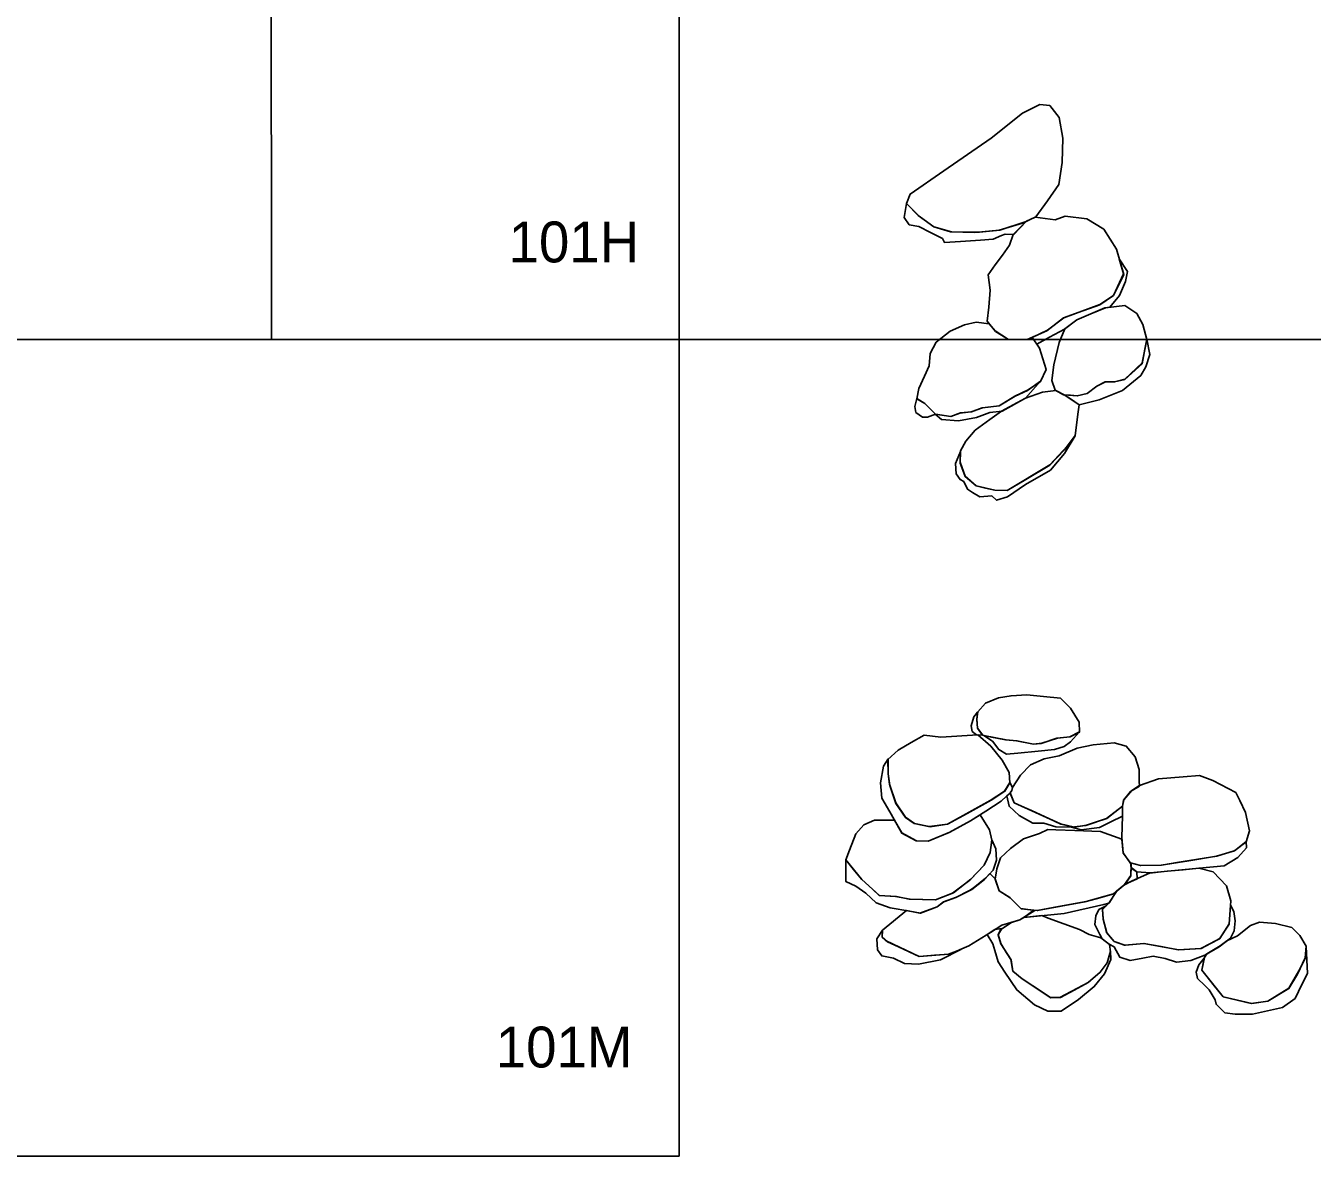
# Model space of a CAD drawing. Extents: x 280 to 390, y 550 to 640.
# Drawn here: x 341.94 to 357.69, y 609.97 to 623.81 of the extents above; entities that cross this region are included whole.
import ezdxf

# ---------------------------------------------------------------- set-up
doc = ezdxf.new("R2010")
doc.units = 0
for name, color, linetype in [('Quadrat Numbers', 7, 'Continuous'), ('Quadrats', 7, 'Continuous'), ('Stone', 7, 'Continuous')]:
    doc.layers.add(name, color=color, linetype=linetype)

msp = doc.modelspace()

# ---------------------------------------------------------------- linework, layer by layer
at = {"layer": 'Quadrats'}
for p, q in [((349.938, 609.972), (349.938, 619.972)), ((349.938, 619.972), (359.938, 619.972)), ((349.938, 609.972), (339.938, 609.972))]:
    msp.add_line(p, q, dxfattribs=at)
for points in [[(329.938, 639.972), (329.938, 619.972), (349.938, 619.972), (349.938, 639.972)], [(339.938, 629.976), (344.938, 629.979), (344.945, 619.98)]]:
    msp.add_lwpolyline(points, dxfattribs=at)
at = {"layer": 'Stone'}
for points in [[(354.31, 621.473), (354.45, 621.672), (354.591, 621.871), (354.629, 622.138), (354.64, 622.436), (354.593, 622.692), (354.478, 622.839), (354.356, 622.85), (354.144, 622.742), (353.761, 622.436), (353.18, 622.036), (352.768, 621.753), (352.725, 621.639), (352.868, 621.49), (353.058, 621.352), (353.265, 621.291), (353.56, 621.283), (353.86, 621.311), (354.147, 621.396)], [(352.726, 621.637), (352.697, 621.465), (352.758, 621.377), (352.874, 621.358), (353.02, 621.283), (353.166, 621.209), (353.191, 621.159), (353.386, 621.173), (353.631, 621.19), (353.787, 621.201), (353.888, 621.245), (353.931, 621.263), (354.037, 621.258), (354.192, 621.417), (353.867, 621.313), (353.617, 621.288), (353.475, 621.286), (353.274, 621.291), (353.058, 621.352), (352.88, 621.481)], [(354.3, 621.469), (354.544, 621.439), (354.668, 621.484), (354.932, 621.448), (355.14, 621.324), (355.295, 621.079), (355.385, 620.767), (355.258, 620.51), (355.092, 620.398), (354.828, 620.302), (354.647, 620.236), (354.442, 620.077), (354.203, 619.972), (353.975, 619.972), (353.815, 620.071), (353.714, 620.195), (353.731, 620.37), (353.751, 620.578), (353.725, 620.764), (353.812, 620.885), (353.899, 621.006), (353.987, 621.127), (354.029, 621.259), (354.196, 621.42)], [(354.319, 619.915), (354.477, 620.001), (354.66, 620.098), (354.809, 620.213), (355.152, 620.359), (355.214, 620.368), (355.335, 620.511), (355.407, 620.684), (355.431, 620.804), (355.329, 620.961), (355.382, 620.775), (355.259, 620.512), (355.094, 620.399), (354.652, 620.238), (354.453, 620.085), (354.263, 619.998)], [(354.545, 619.352), (354.506, 619.47), (354.53, 619.662), (354.595, 619.934), (354.662, 620.102), (354.809, 620.213), (354.984, 620.287), (355.16, 620.362), (355.397, 620.388), (355.544, 620.29), (355.621, 620.158), (355.667, 619.972), (355.635, 619.809), (355.61, 619.675), (355.484, 619.561), (355.399, 619.484), (355.273, 619.453), (355.157, 619.453), (355.056, 619.403), (354.939, 619.311), (354.816, 619.282), (354.732, 619.29), (354.648, 619.297)], [(354.265, 619.999), (354.319, 619.916), (354.352, 619.865), (354.434, 619.604), (354.364, 619.46), (354.216, 619.355), (354.052, 619.278), (353.86, 619.161), (353.652, 619.134), (353.52, 619.087), (353.385, 619.074), (353.268, 619.031), (353.08, 619.06), (352.947, 619.19), (352.852, 619.248), (352.875, 619.373), (352.943, 619.522), (353.002, 619.652), (353.016, 619.801), (353.088, 619.939), (353.259, 620.073), (353.435, 620.154), (353.579, 620.185), (353.738, 620.166), (353.809, 620.078), (353.973, 619.973), (354.209, 619.974)], [(354.838, 619.172), (355.086, 619.234), (355.37, 619.35), (355.593, 619.531), (355.655, 619.639), (355.706, 619.788), (355.666, 619.976), (355.611, 619.685), (355.4, 619.485), (355.273, 619.453), (355.153, 619.451), (355.054, 619.401), (354.936, 619.311), (354.814, 619.283), (354.654, 619.297)], [(353.074, 619.058), (353.152, 618.994), (353.362, 618.977), (353.583, 619.018), (353.747, 619.078), (353.897, 619.097), (354.182, 619.256), (354.364, 619.462), (354.205, 619.35), (354.057, 619.28), (353.858, 619.161), (353.657, 619.135), (353.516, 619.087), (353.379, 619.072), (353.268, 619.031)], [(353.888, 619.096), (353.746, 618.993), (353.565, 618.861), (353.451, 618.727), (353.384, 618.61), (353.38, 618.458), (353.443, 618.294), (353.576, 618.179), (353.691, 618.154), (353.806, 618.129), (353.957, 618.125), (354.166, 618.248), (354.478, 618.433), (354.659, 618.623), (354.792, 618.796), (354.828, 619.087), (354.838, 619.172), (354.732, 619.248), (354.656, 619.296), (354.552, 619.348), (354.391, 619.327), (354.182, 619.256)], [(352.852, 619.25), (352.828, 619.151), (352.838, 619.08), (352.92, 619.021), (352.98, 619.02), (353.08, 619.06), (352.948, 619.189)], [(353.384, 618.602), (353.324, 618.455), (353.332, 618.326), (353.38, 618.257), (353.428, 618.232), (353.47, 618.138), (353.533, 618.1), (353.622, 618.046), (353.771, 618.058), (353.825, 618.004), (353.961, 618.048), (354.18, 618.196), (354.487, 618.374), (354.659, 618.577), (354.79, 618.793), (354.695, 618.67), (354.481, 618.436), (353.957, 618.125), (353.806, 618.129), (353.576, 618.179), (353.441, 618.298), (353.38, 618.47)], [(353.597, 615.414), (353.692, 615.518), (353.851, 615.584), (354.005, 615.611), (354.197, 615.623), (354.403, 615.602), (354.61, 615.581), (354.735, 615.46), (354.84, 615.288), (354.843, 615.164), (354.728, 615.108), (354.566, 615.092), (354.375, 615.026), (354.28, 615.017), (354.077, 615.059), (353.935, 615.071), (353.767, 615.105), (353.655, 615.128), (353.592, 615.214), (353.586, 615.325)], [(353.596, 615.411), (353.55, 615.354), (353.517, 615.241), (353.528, 615.173), (353.582, 615.131), (353.659, 615.128), (353.597, 615.208), (353.592, 615.214), (353.586, 615.321)], [(353.597, 615.13), (353.759, 614.993), (353.898, 614.821), (353.982, 614.669), (353.988, 614.545), (353.927, 614.443), (353.763, 614.333), (353.466, 614.169), (353.228, 614.038), (353.013, 614.007), (352.818, 614.048), (352.714, 614.119), (352.594, 614.293), (352.519, 614.511), (352.498, 614.655), (352.494, 614.831), (352.621, 614.945), (352.781, 615.036), (352.941, 615.126), (353.144, 615.105)], [(353.67, 615.125), (353.776, 615.054), (353.855, 614.952), (353.95, 614.896), (354.087, 614.909), (354.336, 614.933), (354.536, 614.953), (354.654, 614.987), (354.732, 615.045), (354.843, 615.167), (354.725, 615.108), (354.572, 615.092), (354.383, 615.029), (354.28, 615.017), (354.072, 615.059), (353.945, 615.07)], [(354.023, 614.486), (354.121, 614.639), (354.243, 614.765), (354.41, 614.839), (354.593, 614.875), (354.813, 614.969), (355.009, 615.009), (355.266, 615.035), (355.416, 614.992), (355.527, 614.864), (355.573, 614.707), (355.576, 614.564), (355.578, 614.504), (355.468, 614.438), (355.383, 614.333), (355.372, 614.257), (355.275, 614.183), (355.178, 614.108), (355.041, 614.062), (354.927, 614.024), (354.784, 614), (354.616, 614.039), (354.467, 614.107), (354.369, 614.152), (354.254, 614.204), (354.168, 614.243), (354.044, 614.3), (353.993, 614.422), (354.014, 614.451)], [(353.988, 614.547), (354.023, 614.486), (354.011, 614.439), (353.882, 614.318), (353.695, 614.198), (353.508, 614.079), (353.248, 613.936), (352.991, 613.828), (352.843, 613.833), (352.669, 613.928), (352.573, 614.096), (352.519, 614.19), (352.422, 614.358), (352.407, 614.545), (352.444, 614.75), (352.5, 614.837), (352.498, 614.654), (352.516, 614.529), (352.592, 614.298), (352.712, 614.122), (352.821, 614.047), (353.001, 614.009), (353.226, 614.038), (353.528, 614.204), (353.751, 614.327), (353.924, 614.442)], [(355.577, 614.511), (355.809, 614.593), (356.113, 614.618), (356.312, 614.635), (356.477, 614.571), (356.758, 614.426), (356.806, 614.329), (356.878, 614.181), (356.925, 613.955), (356.885, 613.823), (356.743, 613.713), (356.522, 613.646), (356.183, 613.591), (355.844, 613.536), (355.595, 613.531), (355.465, 613.564), (355.378, 613.688), (355.36, 613.873), (355.369, 614.14), (355.372, 614.257), (355.388, 614.338), (355.485, 614.449)], [(353.953, 614.384), (353.98, 614.258), (354.103, 614.146), (354.271, 614.052), (354.405, 614.051), (354.555, 614.005), (354.784, 614), (354.612, 614.041), (354.044, 614.3), (353.995, 614.417)], [(354.746, 614.001), (354.864, 613.968), (355.089, 613.996), (355.229, 614.067), (355.369, 614.138), (355.372, 614.259), (355.172, 614.106), (354.922, 614.023)], [(352.577, 614.088), (352.334, 614.088), (352.2, 614.03), (352.104, 613.92), (352.027, 613.719), (351.981, 613.602), (352.077, 613.483), (352.173, 613.365), (352.312, 613.237), (352.391, 613.165), (352.601, 613.152), (352.757, 613.121), (353.08, 613.11), (353.289, 613.192), (353.502, 613.351), (353.677, 613.538), (353.751, 613.69), (353.77, 613.841), (353.741, 613.97), (353.626, 614.154), (353.508, 614.079), (353.255, 613.939), (352.989, 613.828), (352.845, 613.833), (352.667, 613.932)], [(355.362, 613.856), (355.102, 613.949), (354.785, 613.96), (354.552, 613.968), (354.457, 613.972), (354.352, 613.924), (354.159, 613.857), (353.999, 613.74), (353.876, 613.626), (353.83, 613.491), (353.811, 613.363), (353.861, 613.221), (353.991, 613.142), (354.13, 613), (354.326, 612.979), (354.588, 613.028), (354.923, 613.09), (355.26, 613.184), (355.398, 613.301), (355.474, 613.407), (355.475, 613.561), (355.462, 613.567), (355.38, 613.685)], [(351.983, 613.6), (351.983, 613.45), (351.983, 613.335), (352.105, 613.277), (352.227, 613.192), (352.354, 613.075), (352.523, 613.015), (352.765, 612.971), (352.894, 612.948), (353.099, 613.025), (353.178, 613.086), (353.337, 613.143), (353.523, 613.239), (353.678, 613.36), (353.787, 613.474), (353.825, 613.598), (353.817, 613.737), (353.769, 613.847), (353.751, 613.69), (353.676, 613.537), (353.513, 613.363), (353.298, 613.198), (353.079, 613.11), (352.926, 613.115), (352.769, 613.12), (352.589, 613.153), (352.394, 613.164), (352.178, 613.359)], [(355.544, 613.455), (355.708, 613.441), (356.31, 613.498), (356.615, 613.527), (356.781, 613.629), (356.887, 613.75), (356.886, 613.825), (356.758, 613.725), (356.738, 613.712), (356.524, 613.647), (356.034, 613.567), (355.847, 613.537), (355.591, 613.532), (355.468, 613.563), (355.475, 613.5)], [(355.209, 613.077), (355.126, 612.997), (355.133, 612.88), (355.173, 612.713), (355.268, 612.603), (355.397, 612.556), (355.633, 612.577), (355.842, 612.539), (356.052, 612.501), (356.328, 612.514), (356.559, 612.634), (356.675, 612.813), (356.696, 613.099), (356.643, 613.285), (356.48, 613.453), (356.304, 613.5), (356.112, 613.48), (355.919, 613.461), (355.701, 613.44), (355.489, 613.343), (355.388, 613.293), (355.297, 613.216)], [(355.475, 613.506), (355.544, 613.455), (355.549, 613.37), (355.396, 613.299), (355.474, 613.411)], [(352.723, 612.979), (352.431, 612.74), (352.427, 612.653), (352.49, 612.599), (352.626, 612.536), (352.817, 612.447), (352.88, 612.417), (353.066, 612.432), (353.251, 612.447), (353.489, 612.547), (353.752, 612.712), (353.892, 612.8), (354.114, 612.867), (354.296, 612.982), (354.126, 613.004), (353.996, 613.137), (353.861, 613.221), (353.812, 613.37), (353.747, 613.432), (353.694, 613.377), (353.541, 613.253), (353.498, 613.226), (353.33, 613.14), (353.18, 613.087), (353.102, 613.027), (352.887, 612.949)], [(354.161, 612.897), (354.656, 612.945), (355.143, 613.055), (355.204, 613.069), (355.295, 613.214), (355.262, 613.186), (355.049, 613.125), (354.909, 613.088), (354.33, 612.98), (354.285, 612.983)], [(355.171, 613.04), (355.08, 612.993), (355.043, 612.916), (355.033, 612.809), (355.092, 612.688), (355.119, 612.636), (355.206, 612.567), (355.269, 612.535), (355.337, 612.41), (355.463, 612.367), (355.618, 612.397), (355.745, 612.421), (355.893, 612.393), (356.031, 612.35), (356.206, 612.37), (356.378, 612.433), (356.552, 612.538), (356.692, 612.643), (356.737, 612.73), (356.748, 612.855), (356.732, 612.969), (356.692, 613.047), (356.675, 612.818), (356.561, 612.639), (356.332, 612.516), (356.059, 612.501), (355.633, 612.577), (355.407, 612.557), (355.395, 612.557), (355.269, 612.602), (355.178, 612.707), (355.134, 612.876), (355.126, 612.994)], [(354.011, 612.836), (353.879, 612.749), (353.846, 612.688), (353.878, 612.577), (353.95, 612.464), (354.004, 612.379), (354.027, 612.238), (354.141, 612.144), (354.32, 612.027), (354.461, 611.934), (354.493, 611.913), (354.609, 611.916), (354.779, 612.007), (354.949, 612.099), (355.097, 612.224), (355.181, 612.34), (355.222, 612.473), (355.211, 612.563), (355.106, 612.646), (354.963, 612.688), (354.842, 612.748), (354.651, 612.818), (354.459, 612.888), (354.38, 612.918), (354.161, 612.897), (354.112, 612.867)], [(356.647, 612.609), (356.779, 612.671), (356.936, 612.796), (357.046, 612.839), (357.245, 612.82), (357.443, 612.773), (357.544, 612.675), (357.62, 612.544), (357.609, 612.402), (357.512, 612.201), (357.408, 612.027), (357.15, 611.869), (356.953, 611.843), (356.709, 611.899), (356.604, 611.923), (356.498, 612.055), (356.392, 612.188), (356.341, 612.251), (356.373, 612.404), (356.404, 612.449), (356.565, 612.547)], [(352.432, 612.741), (352.361, 612.632), (352.368, 612.498), (352.422, 612.425), (352.565, 612.397), (352.699, 612.334), (352.873, 612.324), (353.139, 612.378), (353.389, 612.505), (353.239, 612.446), (352.88, 612.417), (352.477, 612.61), (352.427, 612.66)], [(353.894, 612.759), (353.808, 612.747), (353.711, 612.686), (353.783, 612.571), (353.806, 612.493), (353.846, 612.352), (353.929, 612.227), (354.074, 612.008), (354.294, 611.826), (354.456, 611.747), (354.619, 611.747), (354.833, 611.89), (355.023, 612.05), (355.151, 612.206), (355.227, 612.38), (355.221, 612.482), (355.182, 612.342), (355.097, 612.224), (354.956, 612.105), (354.603, 611.916), (354.489, 611.916), (354.27, 612.06), (354.201, 612.105), (354.142, 612.144), (354.027, 612.239), (354.005, 612.378), (353.881, 612.571), (353.847, 612.685)], [(356.371, 612.397), (356.304, 612.316), (356.272, 612.225), (356.289, 612.149), (356.377, 612.061), (356.43, 612.008), (356.505, 611.887), (356.517, 611.833), (356.623, 611.729), (356.751, 611.712), (356.964, 611.712), (357.147, 611.753), (357.329, 611.794), (357.484, 611.902), (357.568, 612.074), (357.634, 612.21), (357.62, 612.539), (357.606, 612.397), (357.546, 612.271), (357.409, 612.029), (357.15, 611.869), (356.946, 611.844), (356.604, 611.922), (356.341, 612.251)]]:
    msp.add_lwpolyline(points, close=True, dxfattribs=at)

# ---------------------------------------------------------------- texts
at = {"layer": 'Quadrat Numbers'}
for s, p in [('101H', (347.851, 620.917)), ('101M', (347.694, 611.059))]:
    msp.add_text(s, height=0.5, dxfattribs=at).set_placement(p)

doc.saveas('drawing.dxf')
